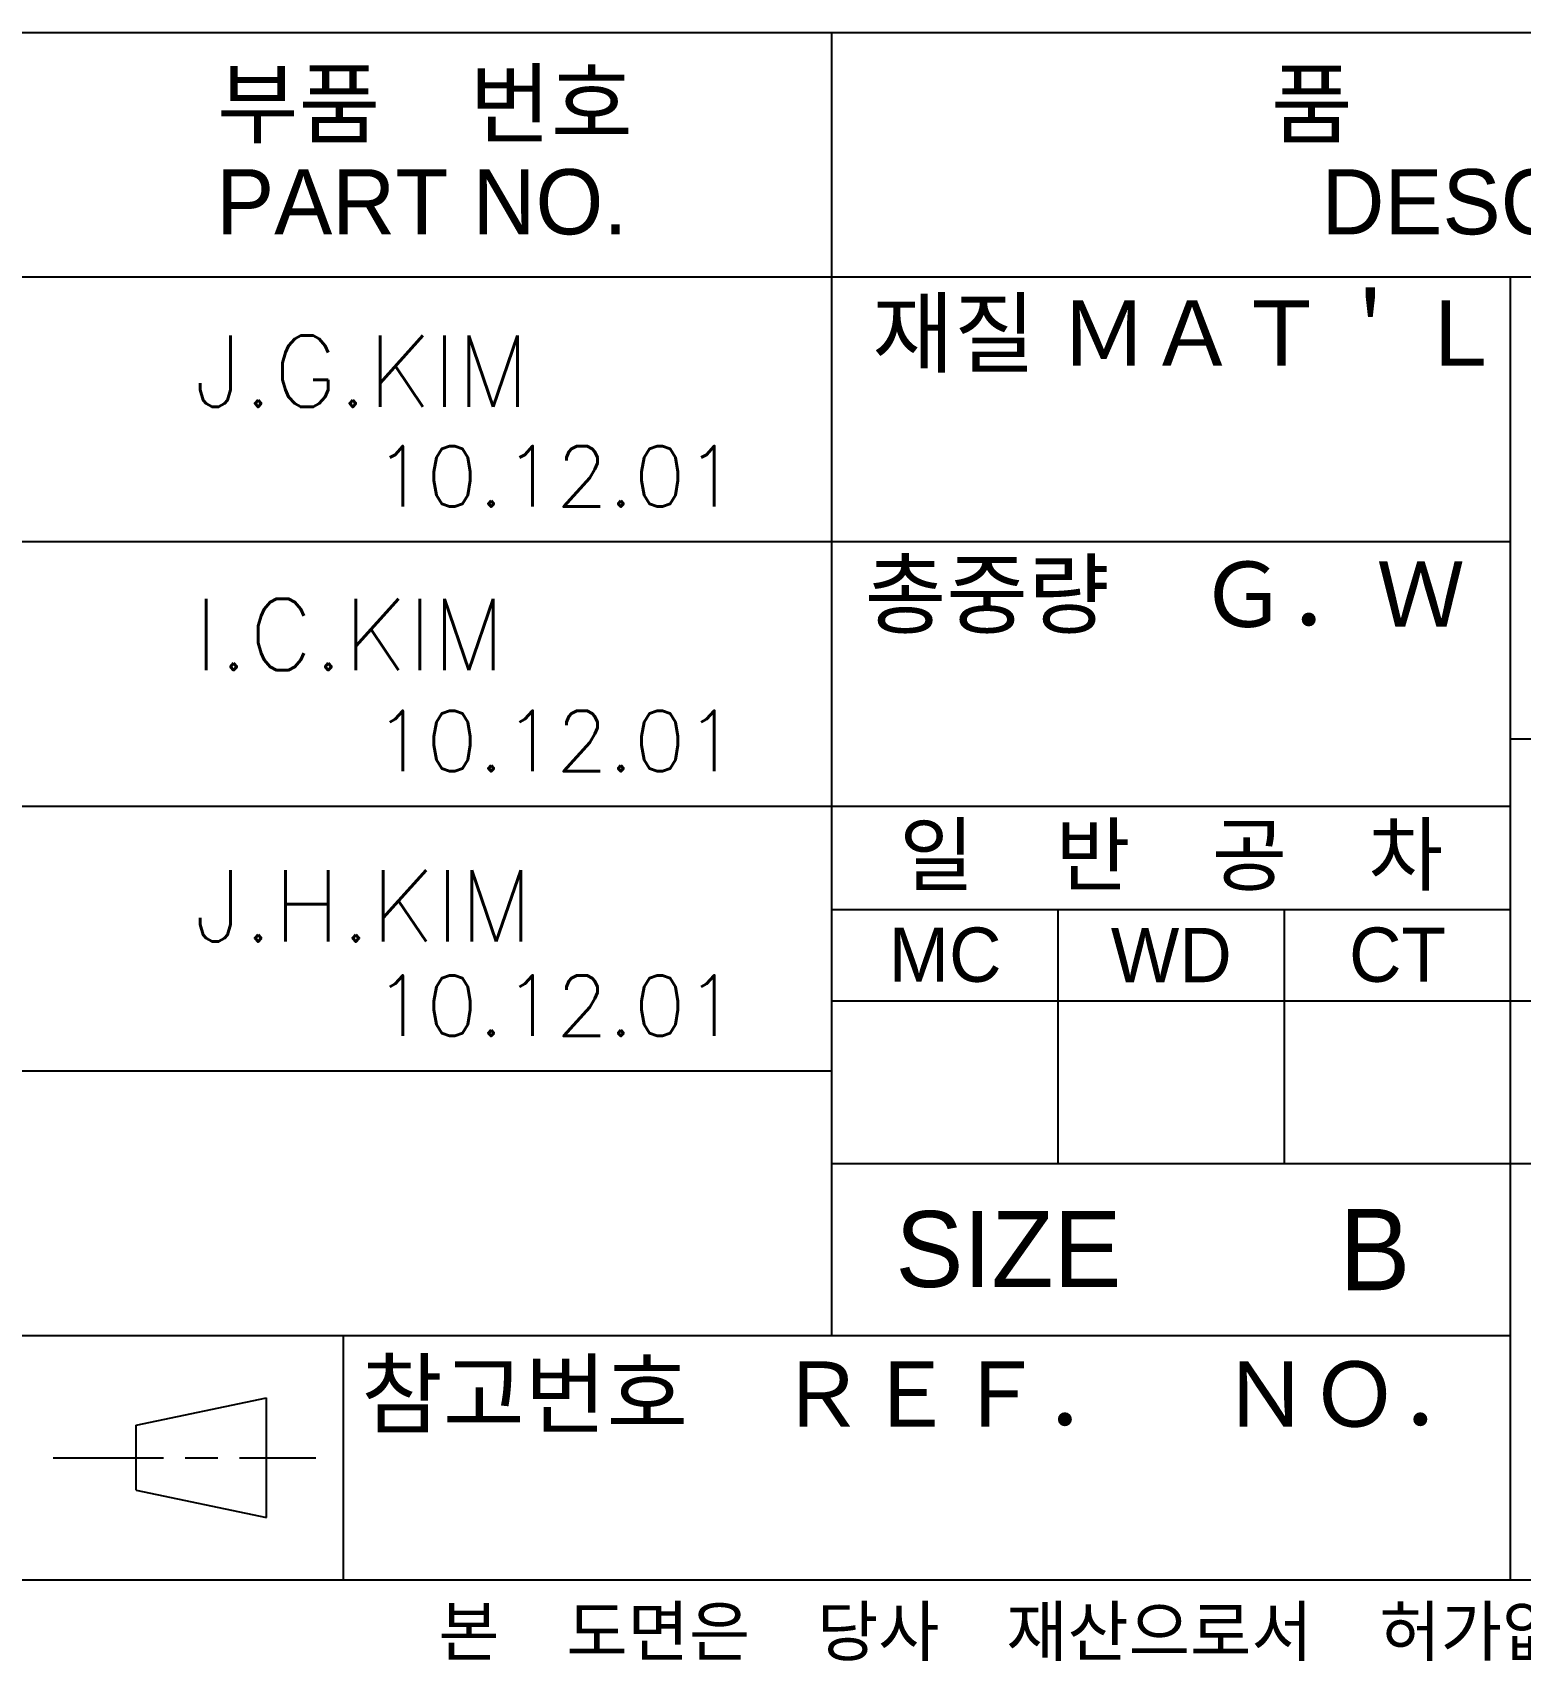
# Model space of a CAD drawing. Header units: millimetres. Extents: x 602 to 1213, y -129 to 311.
# Drawn here: x 963.6 to 1018.4, y -119.8 to -59.7 of the extents above; entities that cross this region are included whole.
import ezdxf

# ---------------------------------------------------------------- set-up
doc = ezdxf.new("R2010")
doc.units = ezdxf.units.MM
doc.styles.add('ROMANS', font='txt', dxfattribs={"height": 0.2})
doc.styles.get("Standard").update_dxf_attribs({"font": 'txt.shx', "bigfont": 'whgtxt.shx'})

msp = doc.modelspace()

# ---------------------------------------------------------------- linework, layer by layer
at = {"color": 5, "linetype": 'Continuous'}
for p, q in [((955.009, -59.75), (1133.509, -59.75)), ((955.009, -68.75), (1133.509, -68.75)), ((615.109, -116.75), (1148.509, -116.75))]:
    msp.add_line(p, q, dxfattribs=at)
at = {"color": 6, "linetype": 'Continuous'}
for p, q in [((993.009, -107.75), (993.009, -59.75)), ((1018.009, -116.75), (1018.009, -68.75)), ((955.009, -78.5), (1018.009, -78.5)), ((1018.009, -85.767), (1133.509, -85.767)), ((955.009, -88.25), (1018.009, -88.25)), ((993.009, -92.05), (1018.009, -92.05)), ((1001.342, -101.417), (1001.342, -92.05)), ((1009.675, -101.417), (1009.675, -92.05)), ((993.009, -95.417), (1018.009, -95.417)), ((1018.009, -95.417), (1133.509, -95.417)), ((955.009, -98), (993.009, -98)), ((993.009, -101.417), (1133.509, -101.417)), ((955.009, -107.75), (1018.009, -107.75)), ((975.009, -116.75), (975.009, -107.75)), ((967.377, -111.05), (972.177, -110.05)), ((972.177, -114.45), (972.177, -110.05)), ((967.377, -113.45), (967.377, -111.05)), ((964.314, -112.25), (968.386, -112.25)), ((969.186, -112.25), (970.386, -112.25)), ((971.186, -112.25), (973.996, -112.25)), ((967.377, -113.45), (972.177, -114.45))]:
    msp.add_line(p, q, dxfattribs=at)

# ---------------------------------------------------------------- texts
at = {"color": 7, "linetype": 'Continuous'}
for s, height, p in [('J.G.KIM', 2.625, (969.504, -73.538)), ('10.12.01', 2.2313, (976.147, -77.212)), ('I.C.KIM', 2.625, (969.504, -83.235)), ('10.12.01', 2.2313, (976.147, -86.962)), ('J.H.KIM', 2.625, (969.504, -93.236)), ('10.12.01', 2.2313, (976.147, -96.712))]:
    msp.add_text(s, height=height, dxfattribs=at).set_placement(p)
at = {"color": 4, "attachment_point": 5, "style": 'ROMANS'}
for s, insert, char_height in [('{\\fﾱﾼﾸﾲￃﾼ|b0|i0|c129|p49;부품\u3000번호 }', (978.009, -62.5), 2.4), ('{\\fﾱﾼﾸﾲￃﾼ|b0|i0|c129|p49;품\u3000\u3000\u3000\u3000\u3000\u3000명 }', (1022.009, -62.5), 2.4), ('{\\fﾱﾼﾸﾲￃﾼ|b0|i0|c129|p49; PART NO. }', (977.453, -66), 2.4), ('{\\fﾱﾼﾸﾲￃﾼ|b0|i0|c129|p49;DESCRIPTION }', (1022.009, -66), 2.4), ('{\\fGulim|b0|i0|c129|p50;재질 ＭＡＴ＇Ｌ\\fﾱﾼﾸﾲￃﾼ|b0|i0|c129|p49; }', (1006.122, -70.945), 2.4), ('{\\fﾱﾼﾸﾲￃﾼ|b0|i0|c129|p49;총중량\u3000Ｇ．Ｗ }', (1005.273, -80.565), 2.4), ('{\\fﾱﾼﾸﾲￃﾼ|b0|i0|c129|p49;일\u3000반\u3000공\u3000차 }', (1005.509, -90.15), 2.2), ('{\\fﾱﾼﾸﾲￃﾼ|b0|i0|c129|p49;MC }', (997.175, -93.733), 2), ('{\\fﾱﾼﾸﾲￃﾼ|b0|i0|c129|p49;WD }', (1005.509, -93.733), 2), ('{\\fﾱﾼﾸﾲￃﾼ|b0|i0|c129|p49;CT }', (1013.842, -93.733), 2), ('{\\fﾱﾼﾸﾲￃﾼ|b0|i0|c129|p49;SIZE }', (999.509, -104.583), 2.8), ('{\\fGulim|b0|i0|c129|p50;B\\fﾱﾼﾸﾲￃﾼ|b0|i0|c129|p49; }', (1013.009, -104.583), 3), ('{\\fﾱﾼﾸﾲￃﾼ|b0|i0|c129|p49;참고번호\u3000ＲＥＦ．\u3000ＮＯ． }', (996.42, -110.013), 2.4)]:
    msp.add_mtext(s, dxfattribs=dict(at, insert=insert, char_height=char_height))
at = {"color": 6, "insert": (978.509, -118.75), "char_height": 1.8, "attachment_point": 4, "style": 'ROMANS'}
msp.add_mtext('{\\fﾱﾼﾸﾲￃﾼ|b0|i0|c129|p49;본\u3000도면은\u3000당사\u3000재산으로서\u3000허가없이\u3000무단복사／배포\u3000금지함． }', dxfattribs=at)

doc.saveas('drawing.dxf')
